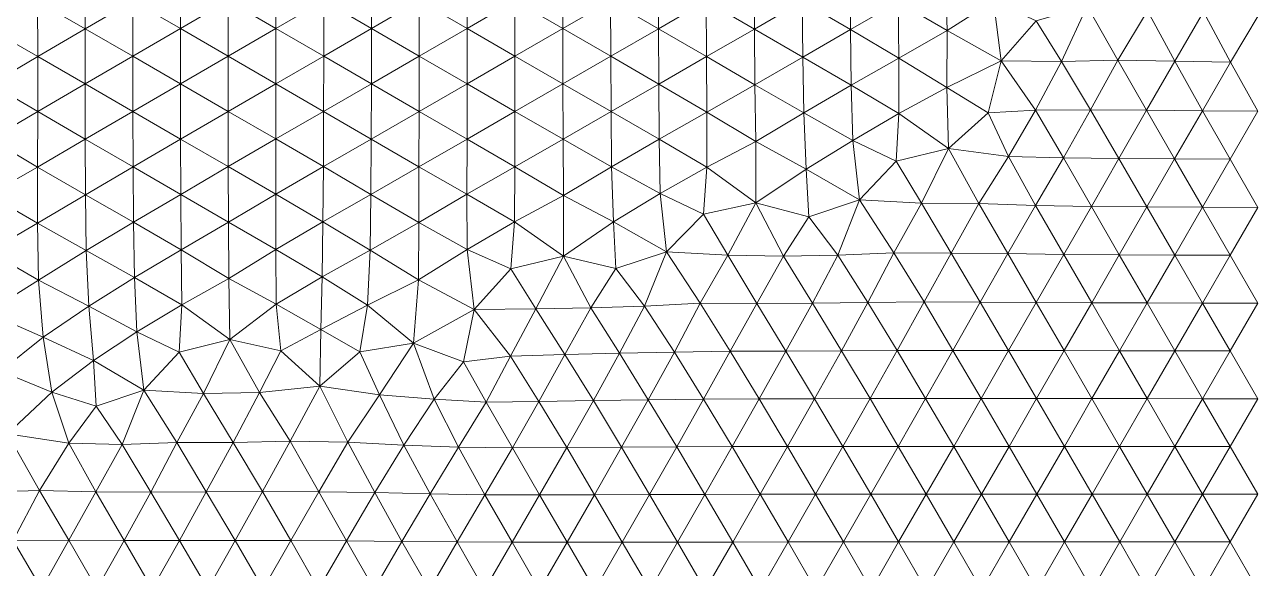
# Model space of a CAD drawing. Extents: x 1.2 to 53.9, y -43.5 to 3.2.
# Drawn here: x 19.36 to 23.836, y -39.633 to -37.661 of the extents above; entities that cross this region are included whole.
import ezdxf

# ---------------------------------------------------------------- set-up
doc = ezdxf.new("R2010")
doc.units = 0
doc.header["$MEASUREMENT"] = 0
doc.layers.add('layer', color=7, linetype='Continuous')

msp = doc.modelspace()

# ---------------------------------------------------------------- linework, layer by layer
at = {"layer": 'layer', "color": 47, "lineweight": 9}
for points in [[(19.407, -37.5765), (19.2349, -37.4793), (19.2361, -37.6782)], [(19.5791, -37.4754), (19.407, -37.5765), (19.5794, -37.6753)], [(19.752, -37.5748), (19.5791, -37.4754), (19.5794, -37.6753)], [(19.925, -37.4746), (19.752, -37.5748), (19.925, -37.6747)], [(20.0981, -37.5745), (19.925, -37.4746), (19.925, -37.6747)], [(20.2712, -37.4744), (20.0981, -37.5745), (20.2712, -37.6746)], [(20.4444, -37.5745), (20.2712, -37.4744), (20.2712, -37.6746)], [(20.6176, -37.4744), (20.4444, -37.5745), (20.6175, -37.6746)], [(20.7908, -37.5745), (20.6176, -37.4744), (20.6175, -37.6746)], [(20.9642, -37.4745), (20.7908, -37.5745), (20.9641, -37.6747)], [(20.9642, -37.4745), (20.9641, -37.6747), (21.1375, -37.5746)], [(21.3108, -37.4746), (21.1375, -37.5746), (21.3111, -37.6748)], [(21.3108, -37.4746), (21.3111, -37.6748), (21.4843, -37.5749)], [(21.6576, -37.475), (21.4843, -37.5749), (21.6582, -37.6754)], [(21.6576, -37.475), (21.6582, -37.6754), (21.8314, -37.5756)], [(22.0046, -37.4757), (21.8314, -37.5756), (22.0058, -37.6768)], [(22.0046, -37.4757), (22.0058, -37.6768), (22.1788, -37.5768)], [(22.3517, -37.4768), (22.1788, -37.5768), (22.3537, -37.6786)], [(22.3517, -37.4768), (22.3537, -37.6786), (22.5267, -37.5787)], [(22.6983, -37.4773), (22.5267, -37.5787), (22.7048, -37.6821)], [(22.6983, -37.4773), (22.7048, -37.6821), (22.8722, -37.5752)], [(19.407, -37.5765), (19.2361, -37.6782), (19.4074, -37.7761)], [(19.5794, -37.6753), (19.407, -37.5765), (19.4074, -37.7761)], [(19.752, -37.5748), (19.5794, -37.6753), (19.7521, -37.775)], [(19.925, -37.6747), (19.752, -37.5748), (19.7521, -37.775)], [(20.0981, -37.5745), (19.925, -37.6747), (20.0981, -37.7747)], [(20.2712, -37.6746), (20.0981, -37.5745), (20.0981, -37.7747)], [(20.4444, -37.5745), (20.2712, -37.6746), (20.4442, -37.7747)], [(20.6175, -37.6746), (20.4444, -37.5745), (20.4442, -37.7747)], [(20.7908, -37.5745), (20.6175, -37.6746), (20.7907, -37.7747)], [(20.9641, -37.6747), (20.7908, -37.5745), (20.7907, -37.7747)], [(21.1375, -37.5746), (20.9641, -37.6747), (21.1376, -37.7749)], [(21.1375, -37.5746), (21.1376, -37.7749), (21.3111, -37.6748)], [(21.4843, -37.5749), (21.3111, -37.6748), (21.4849, -37.7752)], [(21.4843, -37.5749), (21.4849, -37.7752), (21.6582, -37.6754)], [(21.8314, -37.5756), (21.6582, -37.6754), (21.8324, -37.7766)], [(21.8314, -37.5756), (21.8324, -37.7766), (22.0058, -37.6768)], [(22.1788, -37.5768), (22.0058, -37.6768), (22.181, -37.7785)], [(22.1788, -37.5768), (22.181, -37.7785), (22.3537, -37.6786)], [(22.5267, -37.5787), (22.3537, -37.6786), (22.529, -37.7817)], [(22.5267, -37.5787), (22.529, -37.7817), (22.7048, -37.6821)], [(22.8722, -37.5752), (22.7048, -37.6821), (22.9005, -37.7914)], [(22.8722, -37.5752), (22.9005, -37.7914), (23.0278, -37.6467)], [(23.0278, -37.6467), (23.1189, -37.7942), (23.2122, -37.5936)], [(23.1189, -37.7942), (23.3239, -37.7895), (23.2122, -37.5936)], [(23.2122, -37.5936), (23.3239, -37.7895), (23.4305, -37.6106)], [(23.3239, -37.7895), (23.5297, -37.7932), (23.4305, -37.6106)], [(23.4305, -37.6106), (23.5297, -37.7932), (23.6344, -37.614)], [(23.5297, -37.7932), (23.7324, -37.797), (23.6344, -37.614)], [(23.6344, -37.614), (23.7324, -37.797), (23.8364, -37.6227)], [(19.4074, -37.7761), (19.2361, -37.6782), (19.2369, -37.877)], [(19.5794, -37.6753), (19.4074, -37.7761), (19.5795, -37.8755)], [(19.7521, -37.775), (19.5794, -37.6753), (19.5795, -37.8755)], [(19.925, -37.6747), (19.7521, -37.775), (19.9252, -37.8749)], [(20.0981, -37.7747), (19.925, -37.6747), (19.9252, -37.8749)], [(20.2712, -37.6746), (20.0981, -37.7747), (20.2711, -37.8748)], [(20.4442, -37.7747), (20.2712, -37.6746), (20.2711, -37.8748)], [(20.6175, -37.6746), (20.4442, -37.7747), (20.6172, -37.8748)], [(20.7907, -37.7747), (20.6175, -37.6746), (20.6172, -37.8748)], [(20.9641, -37.6747), (20.7907, -37.7747), (20.964, -37.8749)], [(21.1376, -37.7749), (20.9641, -37.6747), (20.964, -37.8749)], [(21.3111, -37.6748), (21.1376, -37.7749), (21.3115, -37.8753)], [(21.3111, -37.6748), (21.3115, -37.8753), (21.4849, -37.7752)], [(21.6582, -37.6754), (21.4849, -37.7752), (21.6591, -37.876)], [(21.6582, -37.6754), (21.6591, -37.876), (21.8324, -37.7766)], [(22.0058, -37.6768), (21.8324, -37.7766), (22.0078, -37.879)], [(22.0058, -37.6768), (22.0078, -37.879), (22.181, -37.7785)], [(22.3537, -37.6786), (22.181, -37.7785), (22.3565, -37.8803)], [(22.3537, -37.6786), (22.3565, -37.8803), (22.529, -37.7817)], [(22.7048, -37.6821), (22.529, -37.7817), (22.704, -37.8882)], [(22.7048, -37.6821), (22.704, -37.8882), (22.9005, -37.7914)], [(22.9005, -37.7914), (23.1189, -37.7942), (23.0278, -37.6467)], [(19.4074, -37.7761), (19.2369, -37.877), (19.4073, -37.976)], [(19.5795, -37.8755), (19.4074, -37.7761), (19.4073, -37.976)], [(19.7521, -37.775), (19.5795, -37.8755), (19.7524, -37.9754)], [(19.9252, -37.8749), (19.7521, -37.775), (19.7524, -37.9754)], [(20.0981, -37.7747), (19.9252, -37.8749), (20.0981, -37.975)], [(20.2711, -37.8748), (20.0981, -37.7747), (20.0981, -37.975)], [(20.4442, -37.7747), (20.2711, -37.8748), (20.4439, -37.975)], [(20.6172, -37.8748), (20.4442, -37.7747), (20.4439, -37.975)], [(20.7907, -37.7747), (20.6172, -37.8748), (20.7904, -37.9751)], [(20.964, -37.8749), (20.7907, -37.7747), (20.7904, -37.9751)], [(21.1376, -37.7749), (20.964, -37.8749), (21.1377, -37.9754)], [(21.3115, -37.8753), (21.1376, -37.7749), (21.1377, -37.9754)], [(21.4849, -37.7752), (21.3115, -37.8753), (21.486, -37.9756)], [(21.4849, -37.7752), (21.486, -37.9756), (21.6591, -37.876)], [(21.8324, -37.7766), (21.6591, -37.876), (21.8337, -37.978)], [(21.8324, -37.7766), (21.8337, -37.978), (22.0078, -37.879)], [(22.181, -37.7785), (22.0078, -37.879), (22.1849, -37.9809)], [(22.181, -37.7785), (22.1849, -37.9809), (22.3565, -37.8803)], [(22.529, -37.7817), (22.3565, -37.8803), (22.53, -37.9828)], [(22.529, -37.7817), (22.53, -37.9828), (22.704, -37.8882)], [(22.704, -37.8882), (22.8529, -37.98), (22.9005, -37.7914)], [(22.8529, -37.98), (23.0248, -37.9702), (22.9005, -37.7914)], [(22.9005, -37.7914), (23.0248, -37.9702), (23.1189, -37.7942)], [(23.0248, -37.9702), (23.2247, -37.9698), (23.1189, -37.7942)], [(23.1189, -37.7942), (23.2247, -37.9698), (23.3239, -37.7895)], [(23.2247, -37.9698), (23.4275, -37.9705), (23.3239, -37.7895)], [(23.3239, -37.7895), (23.4275, -37.9705), (23.5297, -37.7932)], [(23.4275, -37.9705), (23.6301, -37.9726), (23.5297, -37.7932)], [(23.5297, -37.7932), (23.6301, -37.9726), (23.7324, -37.797)], [(23.6301, -37.9726), (23.8316, -37.9747), (23.7324, -37.797)], [(19.4073, -37.976), (19.2369, -37.877), (19.2357, -38.0758)], [(19.5795, -37.8755), (19.4073, -37.976), (19.5797, -38.0761)], [(19.7524, -37.9754), (19.5795, -37.8755), (19.5797, -38.0761)], [(19.9252, -37.8749), (19.7524, -37.9754), (19.9255, -38.0755)], [(20.0981, -37.975), (19.9252, -37.8749), (19.9255, -38.0755)], [(20.2711, -37.8748), (20.0981, -37.975), (20.2708, -38.0752)], [(20.4439, -37.975), (20.2711, -37.8748), (20.2708, -38.0752)], [(20.6172, -37.8748), (20.4439, -37.975), (20.6166, -38.0754)], [(20.7904, -37.9751), (20.6172, -37.8748), (20.6166, -38.0754)], [(20.964, -37.8749), (20.7904, -37.9751), (20.9638, -38.0755)], [(21.1377, -37.9754), (20.964, -37.8749), (20.9638, -38.0755)], [(21.3115, -37.8753), (21.1377, -37.9754), (21.3123, -38.0762)], [(21.486, -37.9756), (21.3115, -37.8753), (21.3123, -38.0762)], [(21.6591, -37.876), (21.486, -37.9756), (21.6605, -38.0758)], [(21.6591, -37.876), (21.6605, -38.0758), (21.8337, -37.978)], [(22.0078, -37.879), (21.8337, -37.978), (22.0105, -38.0843)], [(22.0078, -37.879), (22.0105, -38.0843), (22.1849, -37.9809)], [(22.3565, -37.8803), (22.1849, -37.9809), (22.3621, -38.0803)], [(22.3565, -37.8803), (22.3621, -38.0803), (22.53, -37.9828)], [(22.53, -37.9828), (22.7094, -38.1095), (22.704, -37.8882)], [(22.7094, -38.1095), (22.8529, -37.98), (22.704, -37.8882)], [(19.4073, -37.976), (19.2357, -38.0758), (19.4063, -38.1771)], [(19.5797, -38.0761), (19.4073, -37.976), (19.4063, -38.1771)], [(19.7524, -37.9754), (19.5797, -38.0761), (19.753, -38.1762)], [(19.9255, -38.0755), (19.7524, -37.9754), (19.753, -38.1762)], [(20.0981, -37.975), (19.9255, -38.0755), (20.0983, -38.1757)], [(20.2708, -38.0752), (20.0981, -37.975), (20.0983, -38.1757)], [(20.4439, -37.975), (20.2708, -38.0752), (20.4432, -38.1756)], [(20.6166, -38.0754), (20.4439, -37.975), (20.4432, -38.1756)], [(20.7904, -37.9751), (20.6166, -38.0754), (20.7897, -38.1759)], [(20.9638, -38.0755), (20.7904, -37.9751), (20.7897, -38.1759)], [(21.1377, -37.9754), (20.9638, -38.0755), (21.1377, -38.1762)], [(21.3123, -38.0762), (21.1377, -37.9754), (21.1377, -38.1762)], [(21.486, -37.9756), (21.3123, -38.0762), (21.4882, -38.1759)], [(21.6605, -38.0758), (21.486, -37.9756), (21.4882, -38.1759)], [(21.8337, -37.978), (21.6605, -38.0758), (21.8333, -38.1775)], [(21.8337, -37.978), (21.8333, -38.1775), (22.0105, -38.0843)], [(22.1849, -37.9809), (22.0105, -38.0843), (22.1932, -38.1844)], [(22.1849, -37.9809), (22.1932, -38.1844), (22.3621, -38.0803)], [(22.53, -37.9828), (22.3621, -38.0803), (22.5203, -38.1558)], [(22.5203, -38.1558), (22.7094, -38.1095), (22.53, -37.9828)], [(22.7094, -38.1095), (22.9265, -38.1388), (22.8529, -37.98)], [(22.8529, -37.98), (22.9265, -38.1388), (23.0248, -37.9702)], [(22.9265, -38.1388), (23.1261, -38.1442), (23.0248, -37.9702)], [(23.0248, -37.9702), (23.1261, -38.1442), (23.2247, -37.9698)], [(23.1261, -38.1442), (23.3274, -38.1462), (23.2247, -37.9698)], [(23.2247, -37.9698), (23.3274, -38.1462), (23.4275, -37.9705)], [(23.3274, -38.1462), (23.5291, -38.1476), (23.4275, -37.9705)], [(23.4275, -37.9705), (23.5291, -38.1476), (23.6301, -37.9726)], [(23.5291, -38.1476), (23.7305, -38.1489), (23.6301, -37.9726)], [(23.6301, -37.9726), (23.7305, -38.1489), (23.8316, -37.9747)], [(19.4063, -38.1771), (19.2357, -38.0758), (19.2294, -38.2779)], [(19.5797, -38.0761), (19.4063, -38.1771), (19.5805, -38.2776)], [(19.753, -38.1762), (19.5797, -38.0761), (19.5805, -38.2776)], [(19.9255, -38.0755), (19.753, -38.1762), (19.9262, -38.2763)], [(20.0983, -38.1757), (19.9255, -38.0755), (19.9262, -38.2763)], [(20.2708, -38.0752), (20.0983, -38.1757), (20.2705, -38.2759)], [(20.4432, -38.1756), (20.2708, -38.0752), (20.2705, -38.2759)], [(20.6166, -38.0754), (20.4432, -38.1756), (20.6154, -38.2764)], [(20.7897, -38.1759), (20.6166, -38.0754), (20.6154, -38.2764)], [(20.9638, -38.0755), (20.7897, -38.1759), (20.9633, -38.276)], [(21.1377, -38.1762), (20.9638, -38.0755), (20.9633, -38.276)], [(21.3123, -38.0762), (21.1377, -38.1762), (21.3136, -38.2799)], [(21.4882, -38.1759), (21.3123, -38.0762), (21.3136, -38.2799)], [(21.6605, -38.0758), (21.4882, -38.1759), (21.6639, -38.2728)], [(21.8333, -38.1775), (21.6605, -38.0758), (21.6639, -38.2728)], [(22.0105, -38.0843), (21.8333, -38.1775), (22.0114, -38.3069)], [(22.0105, -38.0843), (22.0114, -38.3069), (22.1932, -38.1844)], [(22.3621, -38.0803), (22.1932, -38.1844), (22.3874, -38.2964)], [(22.3621, -38.0803), (22.3874, -38.2964), (22.5203, -38.1558)], [(22.5203, -38.1558), (22.6117, -38.3085), (22.7094, -38.1095)], [(22.6117, -38.3085), (22.8198, -38.3095), (22.7094, -38.1095)], [(22.7094, -38.1095), (22.8198, -38.3095), (22.9265, -38.1388)], [(19.4063, -38.1771), (19.2294, -38.2779), (19.4065, -38.3803)], [(19.5805, -38.2776), (19.4063, -38.1771), (19.4065, -38.3803)], [(19.753, -38.1762), (19.5805, -38.2776), (19.7548, -38.3773)], [(19.9262, -38.2763), (19.753, -38.1762), (19.7548, -38.3773)], [(20.0983, -38.1757), (19.9262, -38.2763), (20.0988, -38.377)], [(20.2705, -38.2759), (20.0983, -38.1757), (20.0988, -38.377)], [(20.4432, -38.1756), (20.2705, -38.2759), (20.4416, -38.3762)], [(20.6154, -38.2764), (20.4432, -38.1756), (20.4416, -38.3762)], [(20.7897, -38.1759), (20.6154, -38.2764), (20.7888, -38.378)], [(20.9633, -38.276), (20.7897, -38.1759), (20.7888, -38.378)], [(21.1377, -38.1762), (20.9633, -38.276), (21.1359, -38.3756)], [(21.3136, -38.2799), (21.1377, -38.1762), (21.1359, -38.3756)], [(21.4882, -38.1759), (21.3136, -38.2799), (21.4947, -38.3763)], [(21.6639, -38.2728), (21.4882, -38.1759), (21.4947, -38.3763)], [(21.8333, -38.1775), (21.6639, -38.2728), (21.8209, -38.3477)], [(22.0114, -38.3069), (21.8333, -38.1775), (21.8209, -38.3477)], [(22.3874, -38.2964), (22.6117, -38.3085), (22.5203, -38.1558)], [(22.8198, -38.3095), (23.0255, -38.3169), (22.9265, -38.1388)], [(22.9265, -38.1388), (23.0255, -38.3169), (23.1261, -38.1442)], [(23.0255, -38.3169), (23.2275, -38.3203), (23.1261, -38.1442)], [(23.1261, -38.1442), (23.2275, -38.3203), (23.3274, -38.1462)], [(23.2275, -38.3203), (23.4289, -38.3219), (23.3274, -38.1462)], [(23.3274, -38.1462), (23.4289, -38.3219), (23.5291, -38.1476)], [(23.4289, -38.3219), (23.6301, -38.3229), (23.5291, -38.1476)], [(23.5291, -38.1476), (23.6301, -38.3229), (23.7305, -38.1489)], [(23.6301, -38.3229), (23.8309, -38.3235), (23.7305, -38.1489)], [(22.1932, -38.1844), (22.0114, -38.3069), (22.2027, -38.3575)], [(22.1932, -38.1844), (22.2027, -38.3575), (22.3874, -38.2964)], [(19.4065, -38.3803), (19.2294, -38.2779), (19.2296, -38.4836)], [(19.5805, -38.2776), (19.4065, -38.3803), (19.5836, -38.48)], [(19.7548, -38.3773), (19.5805, -38.2776), (19.5836, -38.48)], [(19.9262, -38.2763), (19.7548, -38.3773), (19.9278, -38.4775)], [(20.0988, -38.377), (19.9262, -38.2763), (19.9278, -38.4775)], [(20.2705, -38.2759), (20.0988, -38.377), (20.2702, -38.4764)], [(20.4416, -38.3762), (20.2705, -38.2759), (20.2702, -38.4764)], [(20.6154, -38.2764), (20.4416, -38.3762), (20.6123, -38.4783)], [(20.7888, -38.378), (20.6154, -38.2764), (20.6123, -38.4783)], [(20.9633, -38.276), (20.7888, -38.378), (20.9646, -38.476)], [(21.1359, -38.3756), (20.9633, -38.276), (20.9646, -38.476)], [(21.3136, -38.2799), (21.1359, -38.3756), (21.3136, -38.5001)], [(21.4947, -38.3763), (21.3136, -38.2799), (21.3136, -38.5001)], [(21.6639, -38.2728), (21.4947, -38.3763), (21.687, -38.4845)], [(21.8209, -38.3477), (21.6639, -38.2728), (21.687, -38.4845)], [(22.0114, -38.3069), (21.8209, -38.3477), (21.9092, -38.4972)], [(21.9092, -38.4972), (22.1107, -38.5005), (22.0114, -38.3069)], [(22.2027, -38.3575), (22.0114, -38.3069), (22.1107, -38.5005)], [(22.2027, -38.3575), (22.3081, -38.4973), (22.3874, -38.2964)], [(22.3081, -38.4973), (22.5114, -38.4881), (22.3874, -38.2964)], [(22.3874, -38.2964), (22.5114, -38.4881), (22.6117, -38.3085)], [(22.5114, -38.4881), (22.7193, -38.489), (22.6117, -38.3085)], [(22.6117, -38.3085), (22.7193, -38.489), (22.8198, -38.3095)], [(22.7193, -38.489), (22.9244, -38.4912), (22.8198, -38.3095)], [(22.8198, -38.3095), (22.9244, -38.4912), (23.0255, -38.3169)], [(21.8209, -38.3477), (21.687, -38.4845), (21.9092, -38.4972)], [(22.1107, -38.5005), (22.3081, -38.4973), (22.2027, -38.3575)], [(22.9244, -38.4912), (23.1274, -38.494), (23.0255, -38.3169)], [(23.0255, -38.3169), (23.1274, -38.494), (23.2275, -38.3203)], [(23.1274, -38.494), (23.3289, -38.4957), (23.2275, -38.3203)], [(23.2275, -38.3203), (23.3289, -38.4957), (23.4289, -38.3219)], [(23.3289, -38.4957), (23.5299, -38.4966), (23.4289, -38.3219)], [(23.4289, -38.3219), (23.5299, -38.4966), (23.6301, -38.3229)], [(23.5299, -38.4966), (23.7306, -38.4971), (23.6301, -38.3229)], [(23.6301, -38.3229), (23.7306, -38.4971), (23.8309, -38.3235)], [(19.4065, -38.3803), (19.2296, -38.4836), (19.4102, -38.587)], [(19.5836, -38.48), (19.4065, -38.3803), (19.4102, -38.587)], [(19.7548, -38.3773), (19.5836, -38.48), (19.7588, -38.5779)], [(19.9278, -38.4775), (19.7548, -38.3773), (19.7588, -38.5779)], [(20.0988, -38.377), (19.9278, -38.4775), (20.1002, -38.5808)], [(20.2702, -38.4764), (20.0988, -38.377), (20.1002, -38.5808)], [(20.4416, -38.3762), (20.2702, -38.4764), (20.4386, -38.5749)], [(20.6123, -38.4783), (20.4416, -38.3762), (20.4386, -38.5749)], [(20.7888, -38.378), (20.6123, -38.4783), (20.7877, -38.5867)], [(20.9646, -38.476), (20.7888, -38.378), (20.7877, -38.5867)], [(21.1359, -38.3756), (20.9646, -38.476), (21.1232, -38.5469)], [(21.3136, -38.5001), (21.1359, -38.3756), (21.1232, -38.5469)], [(21.4947, -38.3763), (21.3136, -38.5001), (21.5031, -38.5456)], [(21.687, -38.4845), (21.4947, -38.3763), (21.5031, -38.5456)], [(19.4102, -38.587), (19.2296, -38.4836), (19.2224, -38.7047)], [(19.5836, -38.48), (19.4102, -38.587), (19.5924, -38.6818)], [(19.7588, -38.5779), (19.5836, -38.48), (19.5924, -38.6818)], [(19.9278, -38.4775), (19.7588, -38.5779), (19.9293, -38.677)], [(20.1002, -38.5808), (19.9278, -38.4775), (19.9293, -38.677)], [(20.2702, -38.4764), (20.1002, -38.5808), (20.2724, -38.6742)], [(20.4386, -38.5749), (20.2702, -38.4764), (20.2724, -38.6742)], [(20.6123, -38.4783), (20.4386, -38.5749), (20.6025, -38.6784)], [(20.7877, -38.5867), (20.6123, -38.4783), (20.6025, -38.6784)], [(20.9646, -38.476), (20.7877, -38.5867), (20.9896, -38.6942)], [(21.1232, -38.5469), (20.9646, -38.476), (20.9896, -38.6942)], [(21.5031, -38.5456), (21.6076, -38.6815), (21.687, -38.4845)], [(21.6076, -38.6815), (21.809, -38.6713), (21.687, -38.4845)], [(21.687, -38.4845), (21.809, -38.6713), (21.9092, -38.4972)], [(22.3081, -38.4973), (22.4175, -38.6684), (22.5114, -38.4881)], [(22.4175, -38.6684), (22.6209, -38.6665), (22.5114, -38.4881)], [(22.5114, -38.4881), (22.6209, -38.6665), (22.7193, -38.489)], [(22.6209, -38.6665), (22.8246, -38.6669), (22.7193, -38.489)], [(22.7193, -38.489), (22.8246, -38.6669), (22.9244, -38.4912)], [(22.8246, -38.6669), (23.0273, -38.6682), (22.9244, -38.4912)], [(22.9244, -38.4912), (23.0273, -38.6682), (23.1274, -38.494)], [(23.0273, -38.6682), (23.2289, -38.6693), (23.1274, -38.494)], [(23.1274, -38.494), (23.2289, -38.6693), (23.3289, -38.4957)], [(23.2289, -38.6693), (23.4298, -38.6701), (23.3289, -38.4957)], [(23.3289, -38.4957), (23.4298, -38.6701), (23.5299, -38.4966)], [(21.3136, -38.5001), (21.1232, -38.5469), (21.213, -38.6908)], [(21.213, -38.6908), (21.4123, -38.6875), (21.3136, -38.5001)], [(21.5031, -38.5456), (21.3136, -38.5001), (21.4123, -38.6875)], [(21.809, -38.6713), (22.0142, -38.6717), (21.9092, -38.4972)], [(21.9092, -38.4972), (22.0142, -38.6717), (22.1107, -38.5005)], [(22.0142, -38.6717), (22.2159, -38.6711), (22.1107, -38.5005)], [(22.1107, -38.5005), (22.2159, -38.6711), (22.3081, -38.4973)], [(22.2159, -38.6711), (22.4175, -38.6684), (22.3081, -38.4973)], [(23.4298, -38.6701), (23.6304, -38.6705), (23.5299, -38.4966)], [(23.5299, -38.4966), (23.6304, -38.6705), (23.7306, -38.4971)], [(23.6304, -38.6705), (23.8309, -38.6707), (23.7306, -38.4971)], [(19.7588, -38.5779), (19.5924, -38.6818), (19.7667, -38.7751)], [(19.9293, -38.677), (19.7588, -38.5779), (19.7667, -38.7751)], [(20.1002, -38.5808), (19.9293, -38.677), (20.1042, -38.8027)], [(20.2724, -38.6742), (20.1002, -38.5808), (20.1042, -38.8027)], [(20.4386, -38.5749), (20.2724, -38.6742), (20.4338, -38.7659)], [(20.6025, -38.6784), (20.4386, -38.5749), (20.4338, -38.7659)], [(21.1232, -38.5469), (20.9896, -38.6942), (21.213, -38.6908)], [(21.4123, -38.6875), (21.6076, -38.6815), (21.5031, -38.5456)], [(19.4102, -38.587), (19.2224, -38.7047), (19.4277, -38.7937)], [(19.5924, -38.6818), (19.4102, -38.587), (19.4277, -38.7937)], [(20.7877, -38.5867), (20.6025, -38.6784), (20.7701, -38.8162)], [(20.9896, -38.6942), (20.7877, -38.5867), (20.7701, -38.8162)], [(20.2724, -38.6742), (20.1042, -38.8027), (20.2894, -38.8433)], [(20.4338, -38.7659), (20.2724, -38.6742), (20.2894, -38.8433)], [(21.6076, -38.6815), (21.7161, -38.8483), (21.809, -38.6713)], [(21.7161, -38.8483), (21.9178, -38.8454), (21.809, -38.6713)], [(21.809, -38.6713), (21.9178, -38.8454), (22.0142, -38.6717)], [(21.9178, -38.8454), (22.1199, -38.8445), (22.0142, -38.6717)], [(22.0142, -38.6717), (22.1199, -38.8445), (22.2159, -38.6711)], [(22.1199, -38.8445), (22.3216, -38.8435), (22.2159, -38.6711)], [(22.2159, -38.6711), (22.3216, -38.8435), (22.4175, -38.6684)], [(22.3216, -38.8435), (22.5235, -38.8425), (22.4175, -38.6684)], [(22.4175, -38.6684), (22.5235, -38.8425), (22.6209, -38.6665)], [(22.5235, -38.8425), (22.7256, -38.8421), (22.6209, -38.6665)], [(22.6209, -38.6665), (22.7256, -38.8421), (22.8246, -38.6669)], [(22.7256, -38.8421), (22.9275, -38.8425), (22.8246, -38.6669)], [(22.8246, -38.6669), (22.9275, -38.8425), (23.0273, -38.6682)], [(22.9275, -38.8425), (23.1289, -38.843), (23.0273, -38.6682)], [(23.0273, -38.6682), (23.1289, -38.843), (23.2289, -38.6693)], [(23.1289, -38.843), (23.3297, -38.8435), (23.2289, -38.6693)], [(23.2289, -38.6693), (23.3297, -38.8435), (23.4298, -38.6701)], [(23.3297, -38.8435), (23.5303, -38.8438), (23.4298, -38.6701)], [(23.4298, -38.6701), (23.5303, -38.8438), (23.6304, -38.6705)], [(23.5303, -38.8438), (23.7307, -38.844), (23.6304, -38.6705)], [(23.6304, -38.6705), (23.7307, -38.844), (23.8309, -38.6707)], [(19.4277, -38.7937), (19.2224, -38.7047), (19.2739, -38.9177)], [(19.5924, -38.6818), (19.4277, -38.7937), (19.6092, -38.8792)], [(19.7667, -38.7751), (19.5924, -38.6818), (19.6092, -38.8792)], [(19.9293, -38.677), (19.7667, -38.7751), (19.92, -38.8484)], [(20.1042, -38.8027), (19.9293, -38.677), (19.92, -38.8484)], [(20.6025, -38.6784), (20.4338, -38.7659), (20.5754, -38.8479)], [(20.5754, -38.8479), (20.7701, -38.8162), (20.6025, -38.6784)], [(20.7701, -38.8162), (20.9511, -38.8841), (20.9896, -38.6942)], [(20.9511, -38.8841), (21.1214, -38.8633), (20.9896, -38.6942)], [(20.9896, -38.6942), (21.1214, -38.8633), (21.213, -38.6908)], [(21.1214, -38.8633), (21.3184, -38.857), (21.213, -38.6908)], [(21.213, -38.6908), (21.3184, -38.857), (21.4123, -38.6875)], [(21.3184, -38.857), (21.5166, -38.8528), (21.4123, -38.6875)], [(21.4123, -38.6875), (21.5166, -38.8528), (21.6076, -38.6815)], [(21.5166, -38.8528), (21.7161, -38.8483), (21.6076, -38.6815)], [(19.4277, -38.7937), (19.2739, -38.9177), (19.4582, -38.9933)], [(19.6092, -38.8792), (19.4277, -38.7937), (19.4582, -38.9933)], [(19.7667, -38.7751), (19.6092, -38.8792), (19.7925, -38.9868)], [(19.92, -38.8484), (19.7667, -38.7751), (19.7925, -38.9868)], [(20.1042, -38.8027), (19.92, -38.8484), (20.009, -38.9983)], [(20.009, -38.9983), (20.2116, -38.995), (20.1042, -38.8027)], [(20.2894, -38.8433), (20.1042, -38.8027), (20.2116, -38.995)], [(20.2894, -38.8433), (20.4298, -38.9723), (20.4338, -38.7659)], [(20.4298, -38.9723), (20.5754, -38.8479), (20.4338, -38.7659)], [(19.92, -38.8484), (19.7925, -38.9868), (20.009, -38.9983)], [(20.2116, -38.995), (20.4298, -38.9723), (20.2894, -38.8433)], [(20.4298, -38.9723), (20.647, -39.0031), (20.5754, -38.8479)], [(20.5754, -38.8479), (20.647, -39.0031), (20.7701, -38.8162)], [(20.647, -39.0031), (20.8442, -39.0187), (20.7701, -38.8162)], [(20.7701, -38.8162), (20.8442, -39.0187), (20.9511, -38.8841)], [(21.3184, -38.857), (21.4219, -39.024), (21.5166, -38.8528)], [(21.4219, -39.024), (21.6212, -39.0213), (21.5166, -38.8528)], [(21.5166, -38.8528), (21.6212, -39.0213), (21.7161, -38.8483)], [(21.6212, -39.0213), (21.8217, -39.0192), (21.7161, -38.8483)], [(21.7161, -38.8483), (21.8217, -39.0192), (21.9178, -38.8454)], [(21.8217, -39.0192), (22.0229, -39.018), (21.9178, -38.8454)], [(21.9178, -38.8454), (22.0229, -39.018), (22.1199, -38.8445)], [(22.0229, -39.018), (22.2242, -39.0174), (22.1199, -38.8445)], [(22.1199, -38.8445), (22.2242, -39.0174), (22.3216, -38.8435)], [(22.2242, -39.0174), (22.4254, -39.0168), (22.3216, -38.8435)], [(22.3216, -38.8435), (22.4254, -39.0168), (22.5235, -38.8425)], [(22.4254, -39.0168), (22.6267, -39.0165), (22.5235, -38.8425)], [(22.5235, -38.8425), (22.6267, -39.0165), (22.7256, -38.8421)], [(22.6267, -39.0165), (22.828, -39.0165), (22.7256, -38.8421)], [(22.7256, -38.8421), (22.828, -39.0165), (22.9275, -38.8425)], [(22.828, -39.0165), (23.029, -39.0167), (22.9275, -38.8425)], [(22.9275, -38.8425), (23.029, -39.0167), (23.1289, -38.843)], [(23.029, -39.0167), (23.2297, -39.0169), (23.1289, -38.843)], [(23.1289, -38.843), (23.2297, -39.0169), (23.3297, -38.8435)], [(23.2297, -39.0169), (23.4302, -39.0171), (23.3297, -38.8435)], [(23.3297, -38.8435), (23.4302, -39.0171), (23.5303, -38.8438)], [(23.4302, -39.0171), (23.6306, -39.0173), (23.5303, -38.8438)], [(23.5303, -38.8438), (23.6306, -39.0173), (23.7307, -38.844)], [(23.6306, -39.0173), (23.8309, -39.0173), (23.7307, -38.844)], [(19.6092, -38.8792), (19.4582, -38.9933), (19.6188, -39.0446)], [(19.7925, -38.9868), (19.6092, -38.8792), (19.6188, -39.0446)], [(20.8442, -39.0187), (21.0333, -39.03), (20.9511, -38.8841)], [(20.9511, -38.8841), (21.0333, -39.03), (21.1214, -38.8633)], [(21.0333, -39.03), (21.2246, -39.027), (21.1214, -38.8633)], [(21.1214, -38.8633), (21.2246, -39.027), (21.3184, -38.857)], [(21.2246, -39.027), (21.4219, -39.024), (21.3184, -38.857)], [(19.4582, -38.9933), (19.2739, -38.9177), (19.2974, -39.1452)], [(19.6188, -39.0446), (19.7133, -39.1835), (19.7925, -38.9868)], [(19.7133, -39.1835), (19.9112, -39.1764), (19.7925, -38.9868)], [(19.7925, -38.9868), (19.9112, -39.1764), (20.009, -38.9983)], [(20.2116, -38.995), (20.3227, -39.1719), (20.4298, -38.9723)], [(20.3227, -39.1719), (20.5314, -39.175), (20.4298, -38.9723)], [(20.4298, -38.9723), (20.5314, -39.175), (20.647, -39.0031)], [(19.2974, -39.1452), (19.5204, -39.179), (19.4582, -38.9933)], [(19.4582, -38.9933), (19.5204, -39.179), (19.6188, -39.0446)], [(19.9112, -39.1764), (20.1159, -39.1758), (20.009, -38.9983)], [(20.009, -38.9983), (20.1159, -39.1758), (20.2116, -38.995)], [(20.1159, -39.1758), (20.3227, -39.1719), (20.2116, -38.995)], [(20.5314, -39.175), (20.7353, -39.1855), (20.647, -39.0031)], [(20.647, -39.0031), (20.7353, -39.1855), (20.8442, -39.0187)], [(20.7353, -39.1855), (20.9329, -39.1931), (20.8442, -39.0187)], [(20.8442, -39.0187), (20.9329, -39.1931), (21.0333, -39.03)], [(20.9329, -39.1931), (21.1284, -39.1959), (21.0333, -39.03)], [(21.0333, -39.03), (21.1284, -39.1959), (21.2246, -39.027)], [(21.1284, -39.1959), (21.3254, -39.195), (21.2246, -39.027)], [(21.2246, -39.027), (21.3254, -39.195), (21.4219, -39.024)], [(21.3254, -39.195), (21.5244, -39.1936), (21.4219, -39.024)], [(21.4219, -39.024), (21.5244, -39.1936), (21.6212, -39.0213)], [(21.5244, -39.1936), (21.7244, -39.1923), (21.6212, -39.0213)], [(21.6212, -39.0213), (21.7244, -39.1923), (21.8217, -39.0192)], [(21.7244, -39.1923), (21.925, -39.1913), (21.8217, -39.0192)], [(21.8217, -39.0192), (21.925, -39.1913), (22.0229, -39.018)], [(21.925, -39.1913), (22.1258, -39.1908), (22.0229, -39.018)], [(22.0229, -39.018), (22.1258, -39.1908), (22.2242, -39.0174)], [(22.1258, -39.1908), (22.3267, -39.1905), (22.2242, -39.0174)], [(22.2242, -39.0174), (22.3267, -39.1905), (22.4254, -39.0168)], [(22.3267, -39.1905), (22.5275, -39.1902), (22.4254, -39.0168)], [(22.4254, -39.0168), (22.5275, -39.1902), (22.6267, -39.0165)], [(22.5275, -39.1902), (22.7284, -39.1902), (22.6267, -39.0165)], [(22.6267, -39.0165), (22.7284, -39.1902), (22.828, -39.0165)], [(22.7284, -39.1902), (22.9291, -39.1902), (22.828, -39.0165)], [(22.828, -39.0165), (22.9291, -39.1902), (23.029, -39.0167)], [(22.9291, -39.1902), (23.1296, -39.1903), (23.029, -39.0167)], [(23.029, -39.0167), (23.1296, -39.1903), (23.2297, -39.0169)], [(23.1296, -39.1903), (23.3301, -39.1904), (23.2297, -39.0169)], [(23.2297, -39.0169), (23.3301, -39.1904), (23.4302, -39.0171)], [(23.3301, -39.1904), (23.5305, -39.1905), (23.4302, -39.0171)], [(23.4302, -39.0171), (23.5305, -39.1905), (23.6306, -39.0173)], [(23.5305, -39.1905), (23.7308, -39.1905), (23.6306, -39.0173)], [(23.6306, -39.0173), (23.7308, -39.1905), (23.8309, -39.0173)], [(19.5204, -39.179), (19.7133, -39.1835), (19.6188, -39.0446)], [(19.2088, -39.3563), (19.4143, -39.3501), (19.2974, -39.1452)], [(19.2974, -39.1452), (19.4143, -39.3501), (19.5204, -39.179)], [(19.4143, -39.3501), (19.6181, -39.3558), (19.5204, -39.179)], [(19.5204, -39.179), (19.6181, -39.3558), (19.7133, -39.1835)], [(19.6181, -39.3558), (19.8176, -39.3562), (19.7133, -39.1835)], [(19.7133, -39.1835), (19.8176, -39.3562), (19.9112, -39.1764)], [(19.8176, -39.3562), (20.0187, -39.3549), (19.9112, -39.1764)], [(19.9112, -39.1764), (20.0187, -39.3549), (20.1159, -39.1758)], [(20.0187, -39.3549), (20.2219, -39.3541), (20.1159, -39.1758)], [(20.1159, -39.1758), (20.2219, -39.3541), (20.3227, -39.1719)], [(20.2219, -39.3541), (20.4261, -39.3547), (20.3227, -39.1719)], [(20.3227, -39.1719), (20.4261, -39.3547), (20.5314, -39.175)], [(20.4261, -39.3547), (20.6294, -39.3582), (20.5314, -39.175)], [(20.5314, -39.175), (20.6294, -39.3582), (20.7353, -39.1855)], [(20.6294, -39.3582), (20.8301, -39.3627), (20.7353, -39.1855)], [(20.7353, -39.1855), (20.8301, -39.3627), (20.9329, -39.1931)], [(20.8301, -39.3627), (21.0287, -39.3655), (20.9329, -39.1931)], [(20.9329, -39.1931), (21.0287, -39.3655), (21.1284, -39.1959)], [(21.0287, -39.3655), (21.2271, -39.3662), (21.1284, -39.1959)], [(21.1284, -39.1959), (21.2271, -39.3662), (21.3254, -39.195)], [(21.2271, -39.3662), (21.4262, -39.3657), (21.3254, -39.195)], [(21.3254, -39.195), (21.4262, -39.3657), (21.5244, -39.1936)], [(21.4262, -39.3657), (21.626, -39.365), (21.5244, -39.1936)], [(21.5244, -39.1936), (21.626, -39.365), (21.7244, -39.1923)], [(21.626, -39.365), (21.8263, -39.3644), (21.7244, -39.1923)], [(21.7244, -39.1923), (21.8263, -39.3644), (21.925, -39.1913)], [(21.8263, -39.3644), (22.0268, -39.364), (21.925, -39.1913)], [(21.925, -39.1913), (22.0268, -39.364), (22.1258, -39.1908)], [(22.0268, -39.364), (22.2274, -39.3638), (22.1258, -39.1908)], [(22.1258, -39.1908), (22.2274, -39.3638), (22.3267, -39.1905)], [(22.2274, -39.3638), (22.428, -39.3637), (22.3267, -39.1905)], [(22.3267, -39.1905), (22.428, -39.3637), (22.5275, -39.1902)], [(22.428, -39.3637), (22.6286, -39.3636), (22.5275, -39.1902)], [(22.5275, -39.1902), (22.6286, -39.3636), (22.7284, -39.1902)], [(22.6286, -39.3636), (22.8291, -39.3636), (22.7284, -39.1902)], [(22.7284, -39.1902), (22.8291, -39.3636), (22.9291, -39.1902)], [(22.8291, -39.3636), (23.0296, -39.3636), (22.9291, -39.1902)], [(22.9291, -39.1902), (23.0296, -39.3636), (23.1296, -39.1903)], [(23.0296, -39.3636), (23.23, -39.3637), (23.1296, -39.1903)], [(23.1296, -39.1903), (23.23, -39.3637), (23.3301, -39.1904)], [(23.23, -39.3637), (23.4303, -39.3637), (23.3301, -39.1904)], [(23.3301, -39.1904), (23.4303, -39.3637), (23.5305, -39.1905)], [(23.4303, -39.3637), (23.6307, -39.3638), (23.5305, -39.1905)], [(23.5305, -39.1905), (23.6307, -39.3638), (23.7308, -39.1905)], [(23.6307, -39.3638), (23.831, -39.3638), (23.7308, -39.1905)], [(19.2088, -39.3563), (19.3178, -39.5317), (19.4143, -39.3501)], [(19.3178, -39.5317), (19.5196, -39.531), (19.4143, -39.3501)], [(19.4143, -39.3501), (19.5196, -39.531), (19.6181, -39.3558)], [(19.5196, -39.531), (19.7207, -39.532), (19.6181, -39.3558)], [(19.6181, -39.3558), (19.7207, -39.532), (19.8176, -39.3562)], [(19.7207, -39.532), (19.9213, -39.5321), (19.8176, -39.3562)], [(19.8176, -39.3562), (19.9213, -39.5321), (20.0187, -39.3549)], [(19.9213, -39.5321), (20.1227, -39.5318), (20.0187, -39.3549)], [(20.0187, -39.3549), (20.1227, -39.5318), (20.2219, -39.3541)], [(20.1227, -39.5318), (20.3248, -39.532), (20.2219, -39.3541)], [(20.2219, -39.3541), (20.3248, -39.532), (20.4261, -39.3547)], [(20.3248, -39.532), (20.5268, -39.5332), (20.4261, -39.3547)], [(20.4261, -39.3547), (20.5268, -39.5332), (20.6294, -39.3582)], [(20.5268, -39.5332), (20.728, -39.5352), (20.6294, -39.3582)], [(20.6294, -39.3582), (20.728, -39.5352), (20.8301, -39.3627)], [(20.728, -39.5352), (20.928, -39.537), (20.8301, -39.3627)], [(20.8301, -39.3627), (20.928, -39.537), (21.0287, -39.3655)], [(20.928, -39.537), (21.1275, -39.5379), (21.0287, -39.3655)], [(21.0287, -39.3655), (21.1275, -39.5379), (21.2271, -39.3662)], [(21.1275, -39.5379), (21.327, -39.538), (21.2271, -39.3662)], [(21.2271, -39.3662), (21.327, -39.538), (21.4262, -39.3657)], [(21.327, -39.538), (21.5269, -39.5378), (21.4262, -39.3657)], [(21.4262, -39.3657), (21.5269, -39.5378), (21.626, -39.365)], [(21.5269, -39.5378), (21.7271, -39.5375), (21.626, -39.365)], [(21.626, -39.365), (21.7271, -39.5375), (21.8263, -39.3644)], [(21.7271, -39.5375), (21.9274, -39.5372), (21.8263, -39.3644)], [(21.8263, -39.3644), (21.9274, -39.5372), (22.0268, -39.364)], [(21.9274, -39.5372), (22.1279, -39.5371), (22.0268, -39.364)], [(22.0268, -39.364), (22.1279, -39.5371), (22.2274, -39.3638)], [(22.1279, -39.5371), (22.3283, -39.537), (22.2274, -39.3638)], [(22.2274, -39.3638), (22.3283, -39.537), (22.428, -39.3637)], [(22.3283, -39.537), (22.5287, -39.5369), (22.428, -39.3637)], [(22.428, -39.3637), (22.5287, -39.5369), (22.6286, -39.3636)], [(22.5287, -39.5369), (22.7292, -39.5369), (22.6286, -39.3636)], [(22.6286, -39.3636), (22.7292, -39.5369), (22.8291, -39.3636)], [(22.7292, -39.5369), (22.9295, -39.5369), (22.8291, -39.3636)], [(22.8291, -39.3636), (22.9295, -39.5369), (23.0296, -39.3636)], [(22.9295, -39.5369), (23.1299, -39.5369), (23.0296, -39.3636)], [(23.0296, -39.3636), (23.1299, -39.5369), (23.23, -39.3637)], [(23.1299, -39.5369), (23.3302, -39.537), (23.23, -39.3637)], [(23.23, -39.3637), (23.3302, -39.537), (23.4303, -39.3637)], [(23.3302, -39.537), (23.5305, -39.537), (23.4303, -39.3637)], [(23.4303, -39.3637), (23.5305, -39.537), (23.6307, -39.3638)], [(23.5305, -39.537), (23.7308, -39.537), (23.6307, -39.3638)], [(23.6307, -39.3638), (23.7308, -39.537), (23.831, -39.3638)], [(19.2214, -39.7083), (19.4215, -39.7072), (19.3178, -39.5317)], [(19.3178, -39.5317), (19.4215, -39.7072), (19.5196, -39.531)], [(19.4215, -39.7072), (19.6223, -39.7072), (19.5196, -39.531)], [(19.5196, -39.531), (19.6223, -39.7072), (19.7207, -39.532)], [(19.6223, -39.7072), (19.8229, -39.7074), (19.7207, -39.532)], [(19.7207, -39.532), (19.8229, -39.7074), (19.9213, -39.5321)], [(19.8229, -39.7074), (20.0237, -39.7074), (19.9213, -39.5321)], [(19.9213, -39.5321), (20.0237, -39.7074), (20.1227, -39.5318)], [(20.0237, -39.7074), (20.2247, -39.7076), (20.1227, -39.5318)], [(20.1227, -39.5318), (20.2247, -39.7076), (20.3248, -39.532)], [(20.2247, -39.7076), (20.4259, -39.708), (20.3248, -39.532)], [(20.3248, -39.532), (20.4259, -39.708), (20.5268, -39.5332)], [(20.4259, -39.708), (20.6268, -39.7088), (20.5268, -39.5332)], [(20.5268, -39.5332), (20.6268, -39.7088), (20.728, -39.5352)], [(20.6268, -39.7088), (20.8273, -39.7097), (20.728, -39.5352)], [(20.728, -39.5352), (20.8273, -39.7097), (20.928, -39.537)], [(20.8273, -39.7097), (21.0273, -39.7104), (20.928, -39.537)], [(20.928, -39.537), (21.0273, -39.7104), (21.1275, -39.5379)], [(21.0273, -39.7104), (21.2272, -39.7107), (21.1275, -39.5379)], [(21.1275, -39.5379), (21.2272, -39.7107), (21.327, -39.538)], [(21.2272, -39.7107), (21.4272, -39.7106), (21.327, -39.538)], [(21.327, -39.538), (21.4272, -39.7106), (21.5269, -39.5378)], [(21.4272, -39.7106), (21.6274, -39.7105), (21.5269, -39.5378)], [(21.5269, -39.5378), (21.6274, -39.7105), (21.7271, -39.5375)], [(21.6274, -39.7105), (21.8277, -39.7104), (21.7271, -39.5375)], [(21.7271, -39.5375), (21.8277, -39.7104), (21.9274, -39.5372)], [(21.8277, -39.7104), (22.028, -39.7103), (21.9274, -39.5372)], [(21.9274, -39.5372), (22.028, -39.7103), (22.1279, -39.5371)], [(22.028, -39.7103), (22.2284, -39.7102), (22.1279, -39.5371)], [(22.1279, -39.5371), (22.2284, -39.7102), (22.3283, -39.537)], [(22.2284, -39.7102), (22.4288, -39.7102), (22.3283, -39.537)], [(22.3283, -39.537), (22.4288, -39.7102), (22.5287, -39.5369)], [(22.4288, -39.7102), (22.6291, -39.7102), (22.5287, -39.5369)], [(22.5287, -39.5369), (22.6291, -39.7102), (22.7292, -39.5369)], [(22.6291, -39.7102), (22.8295, -39.7102), (22.7292, -39.5369)], [(22.7292, -39.5369), (22.8295, -39.7102), (22.9295, -39.5369)], [(22.8295, -39.7102), (23.0298, -39.7102), (22.9295, -39.5369)], [(22.9295, -39.5369), (23.0298, -39.7102), (23.1299, -39.5369)], [(23.0298, -39.7102), (23.2301, -39.7102), (23.1299, -39.5369)], [(23.1299, -39.5369), (23.2301, -39.7102), (23.3302, -39.537)], [(23.2301, -39.7102), (23.4304, -39.7102), (23.3302, -39.537)], [(23.3302, -39.537), (23.4304, -39.7102), (23.5305, -39.537)], [(23.4304, -39.7102), (23.6307, -39.7102), (23.5305, -39.537)], [(23.5305, -39.537), (23.6307, -39.7102), (23.7308, -39.537)], [(23.6307, -39.7102), (23.831, -39.7102), (23.7308, -39.537)]]:
    msp.add_3dface(points, dxfattribs=at)

doc.saveas('drawing.dxf')
